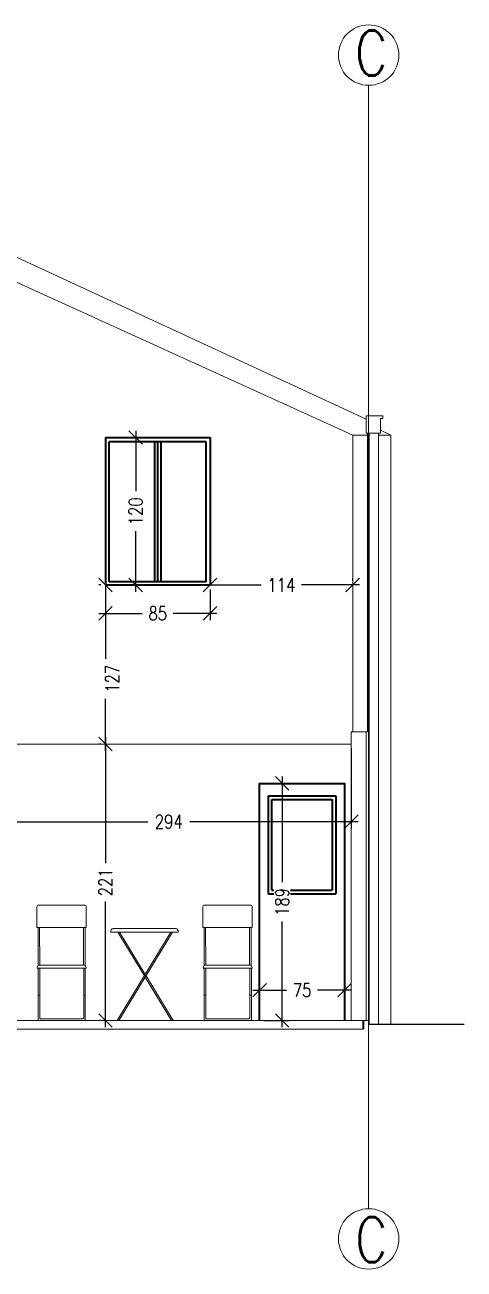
# Model space of a CAD drawing. Header units: millimetres. Extents: x 694 to 3188, y 608 to 2399.
# Drawn here: x 1980 to 2331, y 1365 to 2358 of the extents above; entities that cross this region are included whole.
import ezdxf

# ---------------------------------------------------------------- set-up
doc = ezdxf.new("R2010")
doc.units = ezdxf.units.MM
for name, color, linetype, lineweight in [('A-ANNO-DIMS', 3, 'Continuous', 18), ('A-ANNO-SYMB', 3, 'Continuous', 18), ('A-ELEV-MBE1', 7, 'Continuous', 35), ('A-FURN', 8, 'Continuous', 18)]:
    doc.layers.add(name, color=color, linetype=linetype, lineweight=lineweight)
doc.styles.add('ARIAL', font='Arial.ttf')
doc.styles.add('E-ROMANS', font='romans.shx', dxfattribs={"width": 0.8})
doc.dimstyles.new('TICK_36', dxfattribs={"dimtxt": 3.6, "dimasz": 3.6, "dimexe": 1.8, "dimexo": 1.2, "dimgap": 1.8, "dimtad": 0, "dimdec": 0, "dimzin": 0, "dimdsep": 46, "dimtxsty": 'ARIAL', "dimblk": 'OBLIQUE', "dimcen": 1.8, "dimdle": 1.8, "dimclrd": 256, "dimclrt": 256, "dimadec": 0, "dimazin": 0, "dimtfac": 1, "dimtdec": 0, "dimtmove": 1, "dimatfit": 3, "dimldrblk": 'OPEN90', "dimfxl": 1, "dimtfill": 1, "dimtolj": 1, "dimtzin": 0, "dimarcsym": 0})

# ---------------------------------------------------------------- blocks, each defined once
blk = doc.blocks.new('_Oblique')
at = {"color": 0, "linetype": 'ByBlock', "lineweight": -2}
blk.add_line((-0.5, -0.5), (0.5, 0.5), dxfattribs=at)
blk = doc.blocks.new('*D167')
at = {"layer": 'A-ANNO-DIMS', "lineweight": -2, "ltscale": 2, "transparency": 16777216}
for p, q in [((2044.71, 1916.5), (2044.71, 1852.1)), ((2044.71, 1778.75), (2044.71, 1820.31))]:
    blk.add_line(p, q, dxfattribs=at)
at = {"layer": 'A-ANNO-DIMS', "color": 0, "lineweight": -2, "ltscale": 2, "transparency": 16777216}
for p, q in [((2041.11, 1911.1), (2039.31, 1911.1)), ((2041.11, 1784.15), (2039.31, 1784.15))]:
    blk.add_line(p, q, dxfattribs=at)
at = {"layer": 'A-ANNO-DIMS', "lineweight": -2, "ltscale": 2, "transparency": 16777216, "xscale": 10.8, "yscale": 10.8, "zscale": 10.8}
for p, rotation in [((2044.71, 1911.1), 90), ((2044.71, 1784.15), 270)]:
    blk.add_blockref('_Oblique', p, dxfattribs=dict(at, rotation=rotation))
at = {"layer": 'A-ANNO-DIMS', "ltscale": 2, "transparency": 16777216, "insert": (2050.11, 1836.21), "char_height": 10.8, "attachment_point": 5, "rotation": 90, "style": 'E-ROMANS', "bg_fill": 3, "box_fill_scale": 1.1, "bg_fill_color": 256, "bg_fill_true_color": 13158600, "bg_fill_transparency": 0}
blk.add_mtext('\\A1;127', dxfattribs=at)
blk = doc.blocks.new('_Open90')
at = {"color": 0, "linetype": 'ByBlock', "lineweight": -2}
for p, q in [((0, 0), (-1, 0)), ((-0.5, 0.5), (0, 0)), ((0, 0), (-0.5, -0.5))]:
    blk.add_line(p, q, dxfattribs=at)
blk = doc.blocks.new('*D145')
at = {"layer": 'A-ANNO-DIMS', "color": 0, "lineweight": -2, "ltscale": 2, "transparency": 16777216}
for p, q in [((2065.22, 2028.75), (2063.42, 2028.75)), ((2065.22, 1911.1), (2063.42, 1911.1))]:
    blk.add_line(p, q, dxfattribs=at)
at = {"layer": 'A-ANNO-DIMS', "lineweight": -2, "ltscale": 2, "transparency": 16777216}
for p, q in [((2068.82, 2034.15), (2068.82, 1985.81)), ((2068.82, 1905.7), (2068.82, 1954.03))]:
    blk.add_line(p, q, dxfattribs=at)
at = {"layer": 'A-ANNO-DIMS', "lineweight": -2, "ltscale": 2, "transparency": 16777216, "xscale": 10.8, "yscale": 10.8, "zscale": 10.8}
for p, rotation in [((2068.82, 2028.75), 90), ((2068.82, 1911.1), 270)]:
    blk.add_blockref('_Oblique', p, dxfattribs=dict(at, rotation=rotation))
at = {"layer": 'A-ANNO-DIMS', "ltscale": 2, "transparency": 16777216, "insert": (2068.82, 1969.92), "char_height": 10.8, "attachment_point": 5, "rotation": 90, "style": 'E-ROMANS', "bg_fill": 3, "box_fill_scale": 1.1, "bg_fill_color": 256, "bg_fill_true_color": 13158600, "bg_fill_transparency": 0}
blk.add_mtext('\\A1;120', dxfattribs=at)
blk = doc.blocks.new('*D168')
at = {"layer": 'A-ANNO-DIMS', "color": 0, "lineweight": -2, "ltscale": 2, "transparency": 16777216}
for p, q in [((2044.71, 1907.5), (2044.71, 1883.04)), ((2128.04, 1907.5), (2128.04, 1883.04))]:
    blk.add_line(p, q, dxfattribs=at)
at = {"layer": 'A-ANNO-DIMS', "lineweight": -2, "ltscale": 2, "transparency": 16777216}
for p, q in [((2039.31, 1888.44), (2073.98, 1888.44)), ((2133.44, 1888.44), (2098.77, 1888.44))]:
    blk.add_line(p, q, dxfattribs=at)
at = {"layer": 'A-ANNO-DIMS', "lineweight": -2, "ltscale": 2, "transparency": 16777216, "xscale": 10.8, "yscale": 10.8, "zscale": 10.8, "rotation": 180}
blk.add_blockref('_Oblique', (2044.71, 1888.44), dxfattribs=at)
at = {"layer": 'A-ANNO-DIMS', "lineweight": -2, "ltscale": 2, "transparency": 16777216, "xscale": 10.8, "yscale": 10.8, "zscale": 10.8}
blk.add_blockref('_Oblique', (2128.04, 1888.44), dxfattribs=at)
at = {"layer": 'A-ANNO-DIMS', "ltscale": 2, "transparency": 16777216, "insert": (2086.38, 1888.44), "char_height": 10.8, "attachment_point": 5, "style": 'E-ROMANS', "bg_fill": 3, "box_fill_scale": 1.1, "bg_fill_color": 256, "bg_fill_true_color": 13158600, "bg_fill_transparency": 0}
blk.add_mtext('\\A1;85', dxfattribs=at)
blk = doc.blocks.new('*D169')
at = {"layer": 'A-ANNO-DIMS', "color": 0, "lineweight": -2, "ltscale": 2, "transparency": 16777216}
for p, q in [((2128.04, 1914.7), (2128.04, 1916.5)), ((2241.77, 1914.7), (2241.77, 1916.5))]:
    blk.add_line(p, q, dxfattribs=at)
at = {"layer": 'A-ANNO-DIMS', "lineweight": -2, "ltscale": 2, "transparency": 16777216}
for p, q in [((2122.64, 1911.1), (2168.81, 1911.1)), ((2247.17, 1911.1), (2201, 1911.1))]:
    blk.add_line(p, q, dxfattribs=at)
at = {"layer": 'A-ANNO-DIMS', "lineweight": -2, "ltscale": 2, "transparency": 16777216, "xscale": 10.8, "yscale": 10.8, "zscale": 10.8, "rotation": 180}
blk.add_blockref('_Oblique', (2128.04, 1911.1), dxfattribs=at)
at = {"layer": 'A-ANNO-DIMS', "lineweight": -2, "ltscale": 2, "transparency": 16777216, "xscale": 10.8, "yscale": 10.8, "zscale": 10.8}
blk.add_blockref('_Oblique', (2241.77, 1911.1), dxfattribs=at)
at = {"layer": 'A-ANNO-DIMS', "ltscale": 2, "transparency": 16777216, "insert": (2184.91, 1911.1), "char_height": 10.8, "attachment_point": 5, "style": 'E-ROMANS', "bg_fill": 3, "box_fill_scale": 1.1, "bg_fill_color": 256, "bg_fill_true_color": 13158600, "bg_fill_transparency": 0}
blk.add_mtext('\\A1;114', dxfattribs=at)
blk = doc.blocks.new('*D146')
at = {"layer": 'A-ANNO-DIMS', "lineweight": -2, "ltscale": 2, "transparency": 16777216}
for p, q in [((2044.71, 1789.55), (2044.71, 1689.13)), ((2044.71, 1558.16), (2044.71, 1658.58))]:
    blk.add_line(p, q, dxfattribs=at)
at = {"layer": 'A-ANNO-DIMS', "color": 0, "lineweight": -2, "ltscale": 2, "transparency": 16777216}
for p, q in [((2041.11, 1784.15), (2039.31, 1784.15)), ((2041.11, 1563.56), (2039.31, 1563.56))]:
    blk.add_line(p, q, dxfattribs=at)
at = {"layer": 'A-ANNO-DIMS', "lineweight": -2, "ltscale": 2, "transparency": 16777216, "xscale": 10.8, "yscale": 10.8, "zscale": 10.8}
for p, rotation in [((2044.71, 1784.15), 90), ((2044.71, 1563.56), 270)]:
    blk.add_blockref('_Oblique', p, dxfattribs=dict(at, rotation=rotation))
at = {"layer": 'A-ANNO-DIMS', "ltscale": 2, "transparency": 16777216, "insert": (2044.71, 1673.86), "char_height": 10.8, "attachment_point": 5, "rotation": 90, "style": 'E-ROMANS', "bg_fill": 3, "box_fill_scale": 1.1, "bg_fill_color": 256, "bg_fill_true_color": 13158600, "bg_fill_transparency": 0}
blk.add_mtext('\\A1;221', dxfattribs=at)
blk = doc.blocks.new('*D170')
at = {"layer": 'A-ANNO-DIMS', "color": 0, "lineweight": -2, "ltscale": 2, "transparency": 16777216}
for p, q in [((1949.62, 1780.55), (1949.62, 1716.79)), ((2240.59, 1780.55), (2240.59, 1716.79))]:
    blk.add_line(p, q, dxfattribs=at)
at = {"layer": 'A-ANNO-DIMS', "lineweight": -2, "ltscale": 2, "transparency": 16777216}
for p, q in [((1944.22, 1722.19), (2078.39, 1722.19)), ((2245.99, 1722.19), (2111.82, 1722.19))]:
    blk.add_line(p, q, dxfattribs=at)
at = {"layer": 'A-ANNO-DIMS', "lineweight": -2, "ltscale": 2, "transparency": 16777216, "xscale": 10.8, "yscale": 10.8, "zscale": 10.8, "rotation": 180}
blk.add_blockref('_Oblique', (1949.62, 1722.19), dxfattribs=at)
at = {"layer": 'A-ANNO-DIMS', "lineweight": -2, "ltscale": 2, "transparency": 16777216, "xscale": 10.8, "yscale": 10.8, "zscale": 10.8}
blk.add_blockref('_Oblique', (2240.59, 1722.19), dxfattribs=at)
at = {"layer": 'A-ANNO-DIMS', "ltscale": 2, "transparency": 16777216, "insert": (2095.11, 1722.19), "char_height": 10.8, "attachment_point": 5, "style": 'E-ROMANS', "bg_fill": 3, "box_fill_scale": 1.1, "bg_fill_color": 256, "bg_fill_true_color": 13158600, "bg_fill_transparency": 0}
blk.add_mtext('\\A1;294', dxfattribs=at)
blk = doc.blocks.new('*D171')
at = {"layer": 'A-ANNO-DIMS', "lineweight": -2, "ltscale": 2, "transparency": 16777216}
for p, q in [((2185.53, 1758.18), (2185.53, 1673.86)), ((2185.53, 1558.16), (2185.53, 1642.48))]:
    blk.add_line(p, q, dxfattribs=at)
at = {"layer": 'A-ANNO-DIMS', "color": 0, "lineweight": -2, "ltscale": 2, "transparency": 16777216}
for p, q in [((2181.93, 1752.78), (2180.13, 1752.78)), ((2171.17, 1563.56), (2190.93, 1563.56))]:
    blk.add_line(p, q, dxfattribs=at)
at = {"layer": 'A-ANNO-DIMS', "lineweight": -2, "ltscale": 2, "transparency": 16777216, "xscale": 10.8, "yscale": 10.8, "zscale": 10.8}
for p, rotation in [((2185.53, 1752.78), 90), ((2185.53, 1563.56), 270)]:
    blk.add_blockref('_Oblique', p, dxfattribs=dict(at, rotation=rotation))
at = {"layer": 'A-ANNO-DIMS', "ltscale": 2, "transparency": 16777216, "insert": (2185.53, 1658.17), "char_height": 10.8, "attachment_point": 5, "rotation": 90, "style": 'E-ROMANS', "bg_fill": 3, "box_fill_scale": 1.1, "bg_fill_color": 256, "bg_fill_true_color": 13158600, "bg_fill_transparency": 0}
blk.add_mtext('\\A1;189', dxfattribs=at)
blk = doc.blocks.new('*D147')
at = {"layer": 'A-ANNO-DIMS', "color": 0, "lineweight": -2, "ltscale": 2, "transparency": 16777216}
for p, q in [((2167.57, 1589.65), (2167.57, 1593.25)), ((2235.22, 1591.45), (2235.22, 1593.25))]:
    blk.add_line(p, q, dxfattribs=at)
at = {"layer": 'A-ANNO-DIMS', "lineweight": -2, "ltscale": 2, "transparency": 16777216}
for p, q in [((2162.17, 1587.85), (2189, 1587.85)), ((2240.62, 1587.85), (2213.79, 1587.85))]:
    blk.add_line(p, q, dxfattribs=at)
at = {"layer": 'A-ANNO-DIMS', "lineweight": -2, "ltscale": 2, "transparency": 16777216, "xscale": 10.8, "yscale": 10.8, "zscale": 10.8, "rotation": 180}
blk.add_blockref('_Oblique', (2167.57, 1587.85), dxfattribs=at)
at = {"layer": 'A-ANNO-DIMS', "lineweight": -2, "ltscale": 2, "transparency": 16777216, "xscale": 10.8, "yscale": 10.8, "zscale": 10.8}
blk.add_blockref('_Oblique', (2235.22, 1587.85), dxfattribs=at)
at = {"layer": 'A-ANNO-DIMS', "ltscale": 2, "transparency": 16777216, "insert": (2201.39, 1587.85), "char_height": 10.8, "attachment_point": 5, "style": 'E-ROMANS', "bg_fill": 3, "box_fill_scale": 1.1, "bg_fill_color": 256, "bg_fill_true_color": 13158600, "bg_fill_transparency": 0}
blk.add_mtext('\\A1;75', dxfattribs=at)

msp = doc.modelspace()

# ---------------------------------------------------------------- linework, layer by layer
msp.add_line((2254.89, 1560.74), (2330.53, 1560.74))
at = {"layer": 'A-ANNO-SYMB'}
msp.add_line((2254.47, 1413.49), (2254.47, 2309.7), dxfattribs=at)
at = {"layer": 'A-ANNO-SYMB', "color": 0}
for p, q in [((2241.77, 1793.95), (2241.77, 2030.61)), ((2241.77, 2030.61), (2253.54, 2030.61)), ((2253.54, 2032.22), (2253.54, 1793.95)), ((2262.24, 2030.61), (2272.22, 2030.61)), ((2272.22, 2030.61), (2272.22, 1560.74)), ((2240.59, 1563.56), (2240.59, 1793.95)), ((2240.59, 1793.95), (2253.54, 1793.95)), ((2252.37, 1793.95), (2252.37, 1563.56)), ((2240.59, 1563.56), (2240.59, 1784.15)), ((1946.58, 1563.56), (2254.89, 1563.56)), ((2250.2, 1556.7), (1644.14, 1556.7))]:
    msp.add_line(p, q, dxfattribs=at)
at = {"layer": 'A-ANNO-SYMB', "color": 7, "ltscale": 2}
msp.add_line((2240.59, 1784.15), (1949.62, 1784.15), dxfattribs=at)
at = {"layer": 'A-ANNO-SYMB', "color": 0}
for points in [[(2252.56, 2043.43), (1944.92, 2186.01)], [(2241.77, 2030.61), (1944.85, 2165.79)], [(2265.79, 2045.95), (2265.79, 2043.99), (2263.83, 2043.99), (2263.83, 2032.22), (2252.56, 2032.22), (2252.56, 2045.95)], [(2265.79, 2045.95), (2252.56, 2045.95)], [(2262.24, 2032.22), (2262.24, 1560.74), (2254.89, 1560.74), (2254.89, 2032.22)], [(2272.22, 2030.61), (2263.83, 2034.59)], [(2252.37, 1563.56), (2240.59, 1563.56)]]:
    msp.add_lwpolyline(points, dxfattribs=at)
at = {"layer": 'A-ANNO-SYMB'}
for centre in [(2254.47, 2333.81), (2254.47, 1389.37)]:
    msp.add_circle(centre, 24.11, dxfattribs=at)
at = {"layer": 'A-ELEV-MBE1', "color": 4}
for p, q in [((2044.71, 2028.75), (2044.71, 1911.1)), ((2044.71, 2028.75), (2128.04, 2028.75)), ((2124.98, 2025.32), (2047.53, 2025.32)), ((2047.53, 1913.56), (2047.53, 2025.32)), ((2083.81, 2025.32), (2083.81, 1913.56)), ((2086.26, 2025.32), (2086.26, 1913.56)), ((2088.71, 2025.32), (2088.71, 1913.56)), ((2124.98, 1913.56), (2124.98, 2025.32)), ((2128.04, 2028.75), (2128.04, 1911.1)), ((2044.71, 1911.1), (2128.04, 1911.1)), ((2124.98, 1913.56), (2047.53, 1913.56)), ((2174.43, 1742.97), (2228.35, 1742.97)), ((2174.43, 1742.97), (2174.43, 1664.54)), ((2177.37, 1667.48), (2177.37, 1740.03)), ((2177.37, 1740.03), (2225.41, 1740.03)), ((2225.41, 1740.03), (2225.41, 1667.48)), ((2228.35, 1742.97), (2228.35, 1664.54)), ((2174.43, 1664.54), (2228.35, 1664.54)), ((2177.37, 1667.48), (2225.41, 1667.48))]:
    msp.add_line(p, q, dxfattribs=at)
msp.add_lwpolyline([(2167.57, 1563.56), (2167.57, 1752.78), (2235.22, 1752.78), (2235.22, 1563.56)], dxfattribs=at)
at = {"layer": 'A-ELEV-MBE1', "color": 0}
msp.add_lwpolyline([(2250.2, 1563.56), (2250.2, 1556.7)], dxfattribs=at)
at = {"layer": 'A-FURN'}
for p, q in [((1990.04, 1654.25), (1990.04, 1637.76)), ((2027.91, 1655.72), (1991.55, 1655.72)), ((2029.38, 1654.22), (2029.38, 1637.76)), ((2122.39, 1654.25), (2122.39, 1637.76)), ((2160.25, 1655.72), (2123.89, 1655.72)), ((2161.72, 1654.22), (2161.72, 1637.76)), ((1991.02, 1637.76), (1990.04, 1637.76)), ((1991.02, 1607.66), (1991.02, 1637.76)), ((1991.02, 1637.76), (2028.4, 1637.76)), ((1992.2, 1637.76), (1992.31, 1607.68)), ((2027.22, 1637.76), (2027.24, 1607.68)), ((2028.4, 1607.67), (2028.4, 1637.76)), ((2028.4, 1637.76), (2029.38, 1637.76)), ((2055.85, 1634.2), (2076.34, 1600.31)), ((2123.37, 1637.76), (2122.39, 1637.76)), ((2123.37, 1607.66), (2123.37, 1637.76)), ((2123.37, 1637.76), (2160.74, 1637.76)), ((2124.54, 1637.76), (2124.65, 1607.68)), ((2159.56, 1637.76), (2159.59, 1607.68)), ((2160.74, 1607.67), (2160.74, 1637.76)), ((2160.74, 1637.76), (2161.72, 1637.76)), ((1990.12, 1605.23), (2029.34, 1605.23)), ((1991.02, 1607.66), (2028.4, 1607.66)), ((1991.02, 1605.23), (1991.02, 1564.5)), ((1992.3, 1605.23), (1992.3, 1565.83)), ((2027.35, 1605.23), (2027.35, 1565.79)), ((2028.63, 1605.23), (2028.63, 1564.51)), ((2122.46, 1605.23), (2161.68, 1605.23)), ((2123.37, 1607.66), (2160.75, 1607.66)), ((2123.37, 1605.23), (2123.37, 1564.5)), ((2124.64, 1605.23), (2124.64, 1565.83)), ((2159.7, 1605.23), (2159.7, 1565.79)), ((2160.97, 1605.23), (2160.97, 1564.51)), ((1991.02, 1583.85), (1992.3, 1583.85)), ((2027.35, 1583.85), (2028.63, 1583.85)), ((2123.37, 1583.85), (2124.64, 1583.85)), ((2159.7, 1583.85), (2160.97, 1583.85)), ((1991.97, 1563.57), (2027.69, 1563.57)), ((1993.25, 1564.84), (2026.36, 1564.84)), ((2124.31, 1563.57), (2160.04, 1563.57)), ((2125.59, 1564.84), (2158.71, 1564.84))]:
    msp.add_line(p, q, dxfattribs=at)
msp.add_lwpolyline([(2050.73, 1637.14, 0.302776), (2048.77, 1634.2), (2102.69, 1634.2, 0.302776), (2100.73, 1637.14)], format="xyb", close=True, dxfattribs=at)
for points in [[(2097.23, 1634.2), (2098.18, 1634.2), (2055.46, 1563.53), (2054.11, 1563.53), (2096.83, 1634.2)], [(2075.67, 1599.19), (2054.5, 1634.2), (2055.46, 1634.2)], [(2076.34, 1598.08), (2097.23, 1563.53), (2098.58, 1563.53), (2077.02, 1599.19)]]:
    msp.add_lwpolyline(points, dxfattribs=at)
msp.add_circle((2076.34, 1599.43), 0.197, dxfattribs=at)
for centre, radius, start, end in [((1991.51, 1654.25), 1.47, 88.73316, 180), ((2027.91, 1654.25), 1.47, 358.73316, 90), ((2123.86, 1654.25), 1.47, 88.73316, 180), ((2160.25, 1654.25), 1.47, 358.73316, 90), ((1995.27, 1604.71), 5.17, 145.13251, 174.16518), ((2025.92, 1605.32), 3.41, 358.56959, 43.59925), ((2127.61, 1604.71), 5.17, 145.13251, 174.16518), ((2158.27, 1605.32), 3.41, 358.56959, 43.59925), ((1992.01, 1564.56), 0.992, 176.7769, 267.5563), ((1993.29, 1565.83), 0.992, 176.7769, 267.5563), ((2026.36, 1565.83), 0.992, 266.7769, 357.5563), ((2027.64, 1564.56), 0.992, 266.7769, 357.5563), ((2124.36, 1564.56), 0.992, 176.7769, 267.5563), ((2125.63, 1565.83), 0.992, 176.7769, 267.5563), ((2158.7, 1565.83), 0.992, 266.7769, 357.5563), ((2159.98, 1564.56), 0.992, 266.7769, 357.5563)]:
    msp.add_arc(centre, radius, start, end, dxfattribs=at)

# ---------------------------------------------------------------- texts
at = {"layer": 'A-ANNO-SYMB', "char_height": 35.9, "attachment_point": 1, "style": 'E-ROMANS'}
for insert in [(2243.51, 2353.4), (2243.61, 1406.68)]:
    msp.add_mtext_dynamic_manual_height_columns('C', width=37.201, gutter_width=2.5, heights=[0], dxfattribs=dict(at, insert=insert))

# ---------------------------------------------------------------- next in the draw order: dimensions: what is measured, and where the dimension line sits
at = {"layer": 'A-ANNO-DIMS', "ltscale": 2}
dim = msp.add_linear_dim(base=(2044.71, 1784.15), p1=(2044.71, 1911.1), p2=(2044.71, 1784.15), angle=90, dimstyle='TICK_36', override={"dimscale": 3, "dimtxsty": 'E-ROMANS'}, dxfattribs=at)
dim.commit()
dim.dimension.update_dxf_attribs({"geometry": '*D167', "text_midpoint": (2050.11, 1836.21), "dimtype": 160})

# ---------------------------------------------------------------- next in the draw order: dimensions: what is measured, and where the dimension line sits
dim = msp.add_linear_dim(base=(2068.82, 2028.75), p1=(2068.82, 1911.1), p2=(2068.82, 2028.75), angle=90, text='120', dimstyle='TICK_36', override={"dimscale": 3, "dimtxsty": 'E-ROMANS'}, dxfattribs=at)
dim.commit()
dim.dimension.update_dxf_attribs({"geometry": '*D145', "text_midpoint": (2068.82, 1969.92)})
dim = msp.add_linear_dim(base=(2044.71, 1563.56), p1=(2044.71, 1784.15), p2=(2044.71, 1563.56), angle=90, dimstyle='TICK_36', override={"dimscale": 3, "dimtxsty": 'E-ROMANS'}, dxfattribs=at)
dim.commit()
dim.dimension.update_dxf_attribs({"geometry": '*D146', "text_midpoint": (2044.71, 1673.86)})

# ---------------------------------------------------------------- next in the draw order: dimensions: what is measured, and where the dimension line sits
for base, p1, p2, text, picture, middle in [((2128.04, 1888.44), (2044.71, 1911.1), (2128.04, 1911.1), '85', '*D168', (2086.38, 1888.44)), ((2240.59, 1722.19), (1949.62, 1784.15), (2240.59, 1784.15), '294', '*D170', (2095.11, 1722.19))]:
    dim = msp.add_linear_dim(base=base, p1=p1, p2=p2, text=text, dimstyle='TICK_36', override={"dimscale": 3, "dimtxsty": 'E-ROMANS'}, dxfattribs=at)
    dim.commit()
    dim.dimension.update_dxf_attribs({"geometry": picture, "text_midpoint": middle})

# ---------------------------------------------------------------- next in the draw order: dimensions: what is measured, and where the dimension line sits
dim = msp.add_linear_dim(base=(2241.77, 1911.1), p1=(2128.04, 1911.1), p2=(2241.77, 1911.1), dimstyle='TICK_36', override={"dimscale": 3, "dimtxsty": 'E-ROMANS'}, dxfattribs=at)
dim.commit()
dim.dimension.update_dxf_attribs({"geometry": '*D169', "text_midpoint": (2184.91, 1911.1)})
dim = msp.add_linear_dim(base=(2185.53, 1752.78), p1=(2167.57, 1563.56), p2=(2185.53, 1752.78), angle=90, dimstyle='TICK_36', override={"dimscale": 3, "dimtxsty": 'E-ROMANS'}, dxfattribs=at)
dim.commit()
dim.dimension.update_dxf_attribs({"geometry": '*D171', "text_midpoint": (2185.53, 1658.17)})

# ---------------------------------------------------------------- next in the draw order: dimensions: what is measured, and where the dimension line sits
dim = msp.add_linear_dim(base=(2235.22, 1587.85), p1=(2167.57, 1586.05), p2=(2235.22, 1587.85), text='75', dimstyle='TICK_36', override={"dimscale": 3, "dimtxsty": 'E-ROMANS'}, dxfattribs=at)
dim.commit()
dim.dimension.update_dxf_attribs({"geometry": '*D147', "text_midpoint": (2201.39, 1587.85)})

doc.saveas('drawing.dxf')
